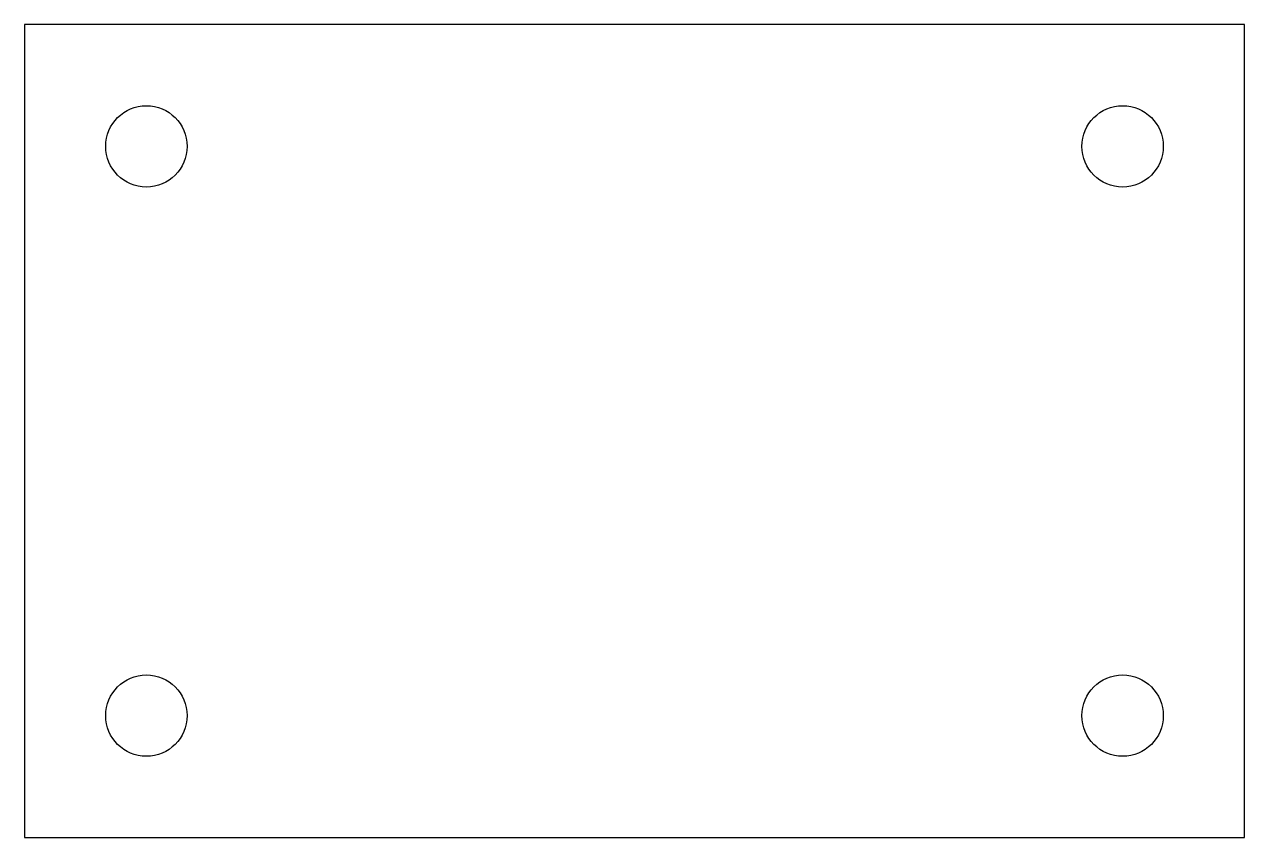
# Model space of a CAD drawing. Header units: millimetres. Extents: x -60 to 60, y -40 to 40.
import ezdxf

# ---------------------------------------------------------------- set-up
doc = ezdxf.new("R2010")
doc.units = ezdxf.units.MM

msp = doc.modelspace()

# ---------------------------------------------------------------- linework, layer by layer
msp.add_lwpolyline([(-60, -40), (60, -40), (60, 40), (-60, 40)], close=True)
for centre in [(-48, 28), (48, 28), (-48, -28), (48, -28)]:
    msp.add_circle(centre, 4)

doc.saveas('drawing.dxf')
